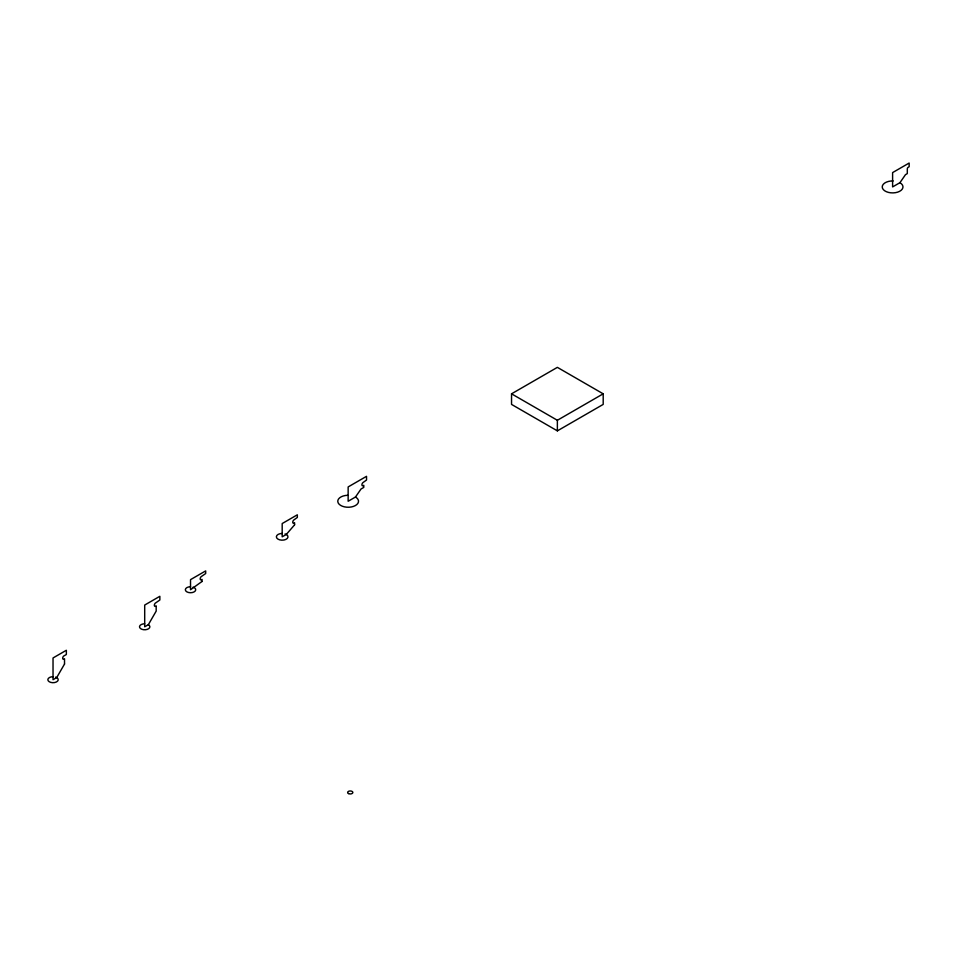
<?xml version="1.0" encoding="UTF-8"?>
<svg xmlns="http://www.w3.org/2000/svg" width="957" height="957" viewBox="0 0 957 957"><rect width="100%" height="100%" fill="white"/><g stroke="black" fill="none" stroke-linecap="round" stroke-linejoin="round"><path stroke-width="1.44" d="M148.359 624.67L156.182 611.116L156.182 605.817L155.273 606.355A2.105 1.22 -60 0 1 154.352 605.291A2.105 1.22 -60 0 1 155.273 603.173L159.855 600.003L159.855 596.295L144.698 605.051L144.698 626.787L148.359 624.67A5.18 2.991 0 0 1 147.282 629.371A5.18 2.991 0 0 1 139.686 627.553A5.18 2.991 0 0 1 144.698 623.785M355.478 497.03L361.028 489.003L363.78 487.412L363.78 485.295L362.859 485.845A2.105 1.22 -60 0 1 361.937 484.792A2.105 1.22 -60 0 1 362.859 482.675L366.531 480.031L366.531 476.323L348.145 486.934L348.145 501.265L355.478 497.03A10.371 5.981 0 0 1 353.492 506.397A10.371 5.981 0 0 1 338.228 503.011A10.371 5.981 0 0 1 347.606 495.283M899.939 182.691L905.478 174.664L907.296 173.612L907.32 168.863A1.292 0.754 -60 0 1 908.229 167.272L909.15 166.745L909.15 163.037L892.606 172.595L892.606 186.914L899.939 182.691A10.371 5.981 0 0 1 897.63 192.154A10.371 5.981 0 0 1 882.498 188.266A10.371 5.981 0 0 1 893.156 180.945M511.54 393.817L557.369 367.356L603.197 393.817L603.197 404.404L557.369 430.865L511.54 404.404L511.54 393.817L557.369 420.279L603.197 393.817M557.369 420.279L557.369 430.865M55.626 677.113A5.18 2.991 0 0 1 56.367 681.994A5.18 2.991 0 0 1 48.161 680.726A5.18 2.991 0 0 1 53.03 676.707M285.09 533.91A5.814 3.361 0 0 1 285.928 539.389A5.814 3.361 0 0 1 276.717 537.966A5.814 3.361 0 0 1 282.183 533.456M193.123 587.143A5.18 2.991 0 0 1 193.852 592.036A5.18 2.991 0 0 1 185.646 590.756A5.18 2.991 0 0 1 190.527 586.749M64.526 664.038L56.702 677.58L53.03 679.697L53.03 657.961L66.356 650.27L66.356 654.504L63.605 656.095A2.105 1.22 -60 0 0 62.695 658.213A2.105 1.22 -60 0 0 63.605 659.265L64.526 658.739L64.526 664.038M294.589 524.831L286.299 534.449L282.183 536.817L282.183 523.551L297.34 514.806L297.34 517.45L293.679 520.094A2.105 1.22 -60 0 0 292.758 522.211A2.105 1.22 -60 0 0 293.679 523.264L294.589 522.713L294.589 524.831M202.011 581.473L190.527 589.739L190.527 579.643L205.683 570.898L205.683 573.542L201.102 576.712A2.105 1.22 -60 0 0 200.18 578.829A2.105 1.22 -60 0 0 201.102 579.894L202.011 579.368L202.011 581.473M348.492 793.568A2.596 1.495 0 0 0 352.786 792.791A2.596 1.495 0 0 0 349.484 791.032A2.596 1.495 0 0 0 348.492 793.568"/></g></svg>
